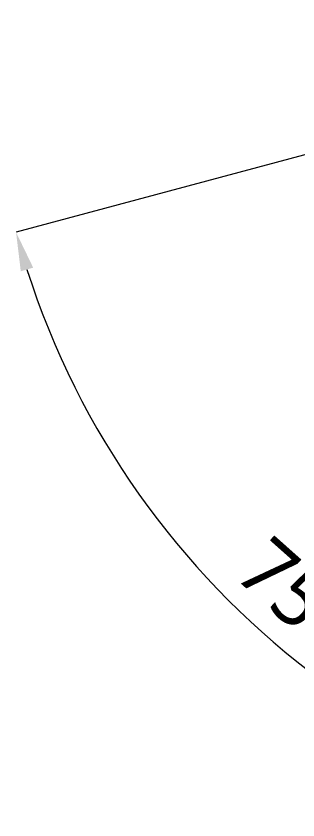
# Model space of a CAD drawing. Extents: x 0 to 1239, y 0 to 509.
# Drawn here: x 206.8 to 235.9, y 185.5 to 268.4 of the extents above; entities that cross this region are included whole.
import ezdxf

# ---------------------------------------------------------------- set-up
doc = ezdxf.new("R2010")
doc.units = 0
doc.header["$LTSCALE"] = 10
doc.header["$MEASUREMENT"] = 0
doc.header["$PDMODE"] = 3
doc.header["$PDSIZE"] = -10
doc.layers.get('0').update_dxf_attribs({"linetype": 'CONTINUOUS'})
doc.layers.get('DEFPOINTS').update_dxf_attribs({"linetype": 'CONTINUOUS'})
doc.styles.add('Daelim Dimension', font='')
doc.styles.get('Daelim Dimension').set_extended_font_data('NanumGothic')
doc.dimstyles.new('DEFAULT', dxfattribs={"dimscale": 2, "dimtxt": 2, "dimasz": 2, "dimexe": 0, "dimexo": 2, "dimgap": 1, "dimtad": 1, "dimdec": 1, "dimzin": 9, "dimdsep": 46, "dimtxsty": 'Daelim Dimension', "dimcen": 0.5, "dimclrd": 252, "dimclre": 252, "dimclrt": 3, "dimadec": 1, "dimazin": 0, "dimtfac": 1, "dimtdec": 1, "dimtix": 1, "dimtmove": 0, "dimatfit": 3, "dimfxl": 1, "dimtolj": 1, "dimtzin": 1, "dimlwd": 9, "dimlwe": 9, "dimarcsym": 0})

# ---------------------------------------------------------------- blocks, each defined once
blk = doc.blocks.new('*D6')
at = {"color": 5, "lineweight": 9, "ltscale": 0.5, "transparency": 16777216}
blk.add_line((236.965, 254.174), (206.815, 246.096), dxfattribs=at)
blk.add_arc((288.512, 267.985), 84.579, 197.70908, 267.29006, dxfattribs=at)
at = {"color": 5, "ltscale": 0.5, "transparency": 16777216}
for points in [[(207.301, 242.07), (208.581, 242.445), (206.815, 246.096)], [(284.529, 184.167), (284.497, 182.834), (288.512, 183.406)]]:
    blk.add_solid(points, dxfattribs=at)
at = {"layer": 'DEFPOINTS', "color": 0, "ltscale": 0.5, "transparency": 16777216}
for p in [(289.967, 268.375), (240.828, 255.209), (288.512, 217.986), (252.767, 191.331), (288.512, 41.324)]:
    blk.add_point(p, dxfattribs=at)
at = {"color": 7, "ltscale": 0.5, "transparency": 16777216, "insert": (235.754, 208.718), "char_height": 6, "attachment_point": 5, "rotation": 318.32529, "style": 'Daelim Dimension'}
blk.add_mtext('\\A1;75°', dxfattribs=at)

msp = doc.modelspace()

# ---------------------------------------------------------------- dimensions: what is measured, and where the dimension line sits
at = {"color": 5, "ltscale": 0.5}
dim = msp.add_angular_dim_2l(base=(252.767, 191.331), line1=((288.512, 41.324), (288.512, 217.986)), line2=((240.828, 255.209), (289.967, 268.375)), dimstyle='DEFAULT', override={"dimtxt": 3, "dimclrd": 5, "dimclre": 5, "dimclrt": 7, "dimadec": 0}, dxfattribs=at)
dim.commit()
dim.dimension.update_dxf_attribs({"geometry": '*D6', "text_midpoint": (232.275, 204.81), "dimtype": 162})

doc.saveas('drawing.dxf')
